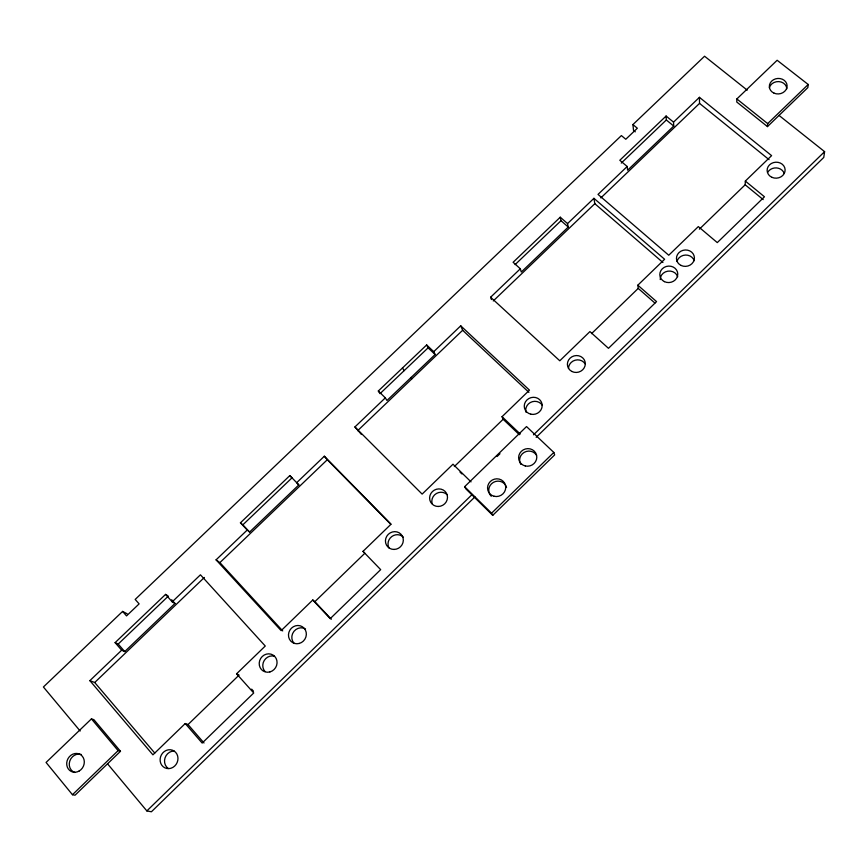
<?xml version="1.0" encoding="UTF-8"?>
<svg xmlns="http://www.w3.org/2000/svg" width="868" height="868" viewBox="0 0 868 868"><rect width="100%" height="100%" fill="white"/><g stroke="black" fill="none" stroke-linecap="round" stroke-linejoin="round"><path stroke-width="1.3" d="M736.856 98.952L736.758 102.012L767.464 126.598L807.837 87.614L808.195 84.478L777.142 60.261L736.856 98.952L767.67 123.603L767.464 126.598M699.358 229.174L745.178 184.786L745.33 181.076L771.598 155.632L699.434 97.335L673.535 122.138L673.731 126.066L627.607 170.226L627.184 166.493L619.817 160.276L666.092 116.03L673.535 122.138M779.03 115.422L824.6 151.65L823.765 157.444L536.164 437.331M492.742 515.342L491.57 513.205L553.827 452.445L526.529 426.568L464.63 486.698L465.932 488.955L492.742 515.342L554.674 454.886L553.827 452.445M107.534 763.807L146.855 810.918L471.856 494.782M533.505 434.814L824.6 151.65M474.948 496.897L151.401 811.775L146.855 810.918M204.002 742.975L188.031 724.563L185.231 723.532L152.92 754.835L89.871 680.653L121.672 650.208L124.732 651.597L175 603.466L171.69 599.766M185.231 723.532L202.168 743.062L253.727 692.979L236.573 673.807L265.261 646.02L200.443 574.811L172.211 601.839L165.56 594.406L115.108 642.635L121.672 650.208M312.762 600.016L281.145 630.645L216.078 559.849L247.217 530.044L249.604 532.03L298.82 484.908L296.693 482.684L324.339 456.221L391.088 524.163L363.008 551.354L364.842 553.263L314.867 601.676L312.762 600.016L330.22 618.645L380.672 569.636L363.008 551.354M519.357 434.705L503.136 419.277L502.051 416.694L529.469 390.144L460.734 325.815L433.729 351.67L435.139 354.524L386.976 400.484L385.316 397.859L378.318 390.991L426.655 344.943L433.729 351.67M654.884 303.03L638.219 288.404L637.828 285.192L664.606 259.261L593.929 198.327L567.542 223.586L568.269 227.047L521.288 272.031L520.323 268.787L513.118 262.288L560.261 217.206L567.542 223.586M188.031 724.563L239.091 675.087L236.573 673.807M454.344 466.55L503.136 419.277M591.531 333.637L638.219 288.404M497.082 456.535L499.979 453.725M72.456 794.719L118.124 750.636L120.489 751.297L75.017 795.207L72.456 794.719L46.069 762.451L91.433 718.888L93.885 719.68L120.489 751.297M767.67 123.603L808.195 84.478M247.217 530.044L240.436 522.818L289.836 475.588L298.82 484.908M115.108 642.635L118.2 644.056L168.381 596.066M240.436 522.818L242.856 524.836L291.995 477.845L289.836 475.588M380.01 393.66L428.098 347.829L426.655 344.943M515.093 264.621L561.021 220.7L560.261 217.206M621.26 163.086L666.331 119.979L666.092 116.03M361.446 434.499L354.914 426.958L385.316 397.859M491.451 299.558L490.615 297.225L520.323 268.787M627.184 166.493L598.019 194.41L668.751 255.235L698.328 226.591L717.283 242.606L764.458 196.776L745.33 181.076M89.871 680.653L94.71 682.498L204.392 577.448M216.078 559.849L219.897 562.605L327.301 459.736L324.339 456.221M357.638 430.691L462.644 330.274L460.734 325.815M493.263 300.946L594.819 203.687L593.929 198.327M600.84 197.915L699.543 103.39L699.434 97.335M127.151 613.774L122.605 611.419L43.4 686.989L80.16 731.019M635.278 131.86L633.521 130.406L632.935 124.569L704.566 56.225L747.218 90.142M172.211 601.839L175 603.466M165.56 594.406L167.437 595.513M699.543 103.39L769.059 159.658M666.331 119.979L673.731 126.066M745.178 184.786L763.2 199.607M632.935 124.569L637.34 128.236L625.785 139.26L621.39 135.582L135.18 599.43L139.119 603.878L126.533 615.9L122.605 611.419M594.819 203.687L662.935 262.505M637.828 285.192L656.555 301.597L608.468 348.318L589.925 331.587L559.784 360.784L490.615 297.225M561.021 220.7L568.269 227.047M462.644 330.274L528.905 392.347M502.051 416.694L520.257 434.022M428.098 347.829L435.139 354.524M404.065 370.658L402.502 367.88M411.833 378.784L411.074 377.417M471.02 481.87L452.998 464.206L422.13 494.098L354.914 426.958M460.007 472.105L461.895 473.95M464.63 486.698L491.57 513.205M327.301 459.736L390.752 524.326M242.856 524.836L249.604 532.03M314.867 601.676L331.326 619.253M219.897 562.605L282.718 630.917M251.666 689.149L253.467 691.156M118.2 644.056L124.732 651.597M94.71 682.498L154.754 753.055M91.433 718.888L118.124 750.636M378.318 390.991L379.446 392.77M174.11 751.026A9.602 8.767 -64.4 0 1 172.862 767.41A9.602 8.767 -64.4 0 1 160.135 759.088A9.602 8.767 -64.4 0 1 174.11 751.026A9.526 8.702 -64.6 0 0 165.028 757.905A9.526 8.702 -64.6 0 0 168.316 768.495M389.016 547.979A9.071 8.637 -41.9 0 1 403.36 537.162M264.99 671.485A9.298 8.702 -58.3 0 1 264.252 660.461A9.298 8.702 -58.3 0 1 274.451 656.219M294.057 643.264A9.233 8.691 -55.5 0 1 293.959 631.34A9.233 8.691 -55.5 0 1 305.525 628.996M525.986 412.202A8.951 8.452 -19.2 0 1 542.337 405.345M432.047 503.331A9.005 8.593 -33.9 0 1 447.129 494.684M660.212 279.55A8.93 8.17 -8.3 0 1 667.817 271.163A8.93 8.17 -8.3 0 1 677.691 276.773M568.497 368.499A8.94 8.365 -14.6 0 1 575.115 360.209A8.94 8.365 -14.6 0 1 585.108 363.822M676.997 261.409A8.93 8.137 -7.5 0 1 685.47 255.051A8.93 8.137 -7.5 0 1 694.205 260.736M767.768 172.222A8.94 7.942 -4.4 0 1 776.491 167.915A8.94 7.942 -4.4 0 1 784.184 173.35M769.341 87.776A8.864 7.725 -6 0 1 778.813 81.592A8.864 7.725 -6 0 1 786.82 88.796M74.908 772.487A9.581 8.561 -63.2 0 1 69.831 760.921A9.581 8.561 -63.2 0 1 81.147 754.422M520.778 464.337A9.103 8.691 -21 0 1 524.239 452.336A9.103 8.691 -21 0 1 536.554 455.288M491.266 496.257A9.125 8.745 -26.4 0 1 493.393 482.369A9.125 8.745 -26.4 0 1 506.554 487.49M299.254 643.438A9.309 8.756 -55.3 0 0 304.071 628.15A9.309 8.756 -55.3 0 0 288.914 632.295A9.309 8.756 -55.3 0 0 299.254 643.438M269.915 671.93A9.374 8.756 -58.1 0 0 274.82 656.523A9.374 8.756 -58.1 0 0 259.662 660.656A9.374 8.756 -58.1 0 0 269.915 671.93M394.061 549.444A9.136 8.702 -41.7 0 0 402.285 536.001A9.136 8.702 -41.7 0 0 386.792 536.207A9.136 8.702 -41.7 0 0 394.061 549.444M438.318 506.478A9.081 8.658 -33.9 0 0 446.423 493.165A9.081 8.658 -33.9 0 0 430.919 493.436A9.081 8.658 -33.9 0 0 438.318 506.478M530.825 414.188A9.016 8.506 -19.2 0 0 541.892 403.403A9.016 8.506 -19.2 0 0 526.93 399.974A9.016 8.506 -19.2 0 0 530.825 414.188M664.432 281.633A8.995 8.224 -8.4 0 0 677.767 273.973A8.995 8.224 -8.4 0 0 664.161 267.377A8.995 8.224 -8.4 0 0 664.432 281.633M571.86 371.461A9.005 8.42 -14.7 0 0 585.314 363.725A9.005 8.42 -14.7 0 0 571.871 356.824A9.005 8.42 -14.7 0 0 571.86 371.461M681.098 265.456A8.995 8.192 -7.6 0 0 694.411 257.807A8.995 8.192 -7.6 0 0 680.783 251.264A8.995 8.192 -7.6 0 0 681.098 265.456M771.912 177.322A9.005 7.986 -4.5 0 0 785.117 169.737A9.005 7.986 -4.5 0 0 771.337 163.499A9.005 7.986 -4.5 0 0 771.912 177.322M774.061 93.158A8.897 7.747 -6 0 0 787.092 85.682A8.897 7.747 -6 0 0 773.486 79.748A8.897 7.747 -6 0 0 774.061 93.158M79.118 771.044A9.613 8.593 -63.1 0 0 80.648 754.737A9.613 8.593 -63.1 0 0 66.738 762.744A9.613 8.593 -63.1 0 0 79.118 771.044M525.27 465.953A9.147 8.734 -21 0 0 536.511 454.951A9.147 8.734 -21 0 0 521.332 451.338A9.147 8.734 -21 0 0 525.27 465.953M494.152 496.279A9.168 8.788 -26.4 0 0 505.458 485.212A9.168 8.788 -26.4 0 0 490.311 481.523A9.168 8.788 -26.4 0 0 494.152 496.279"/></g></svg>
